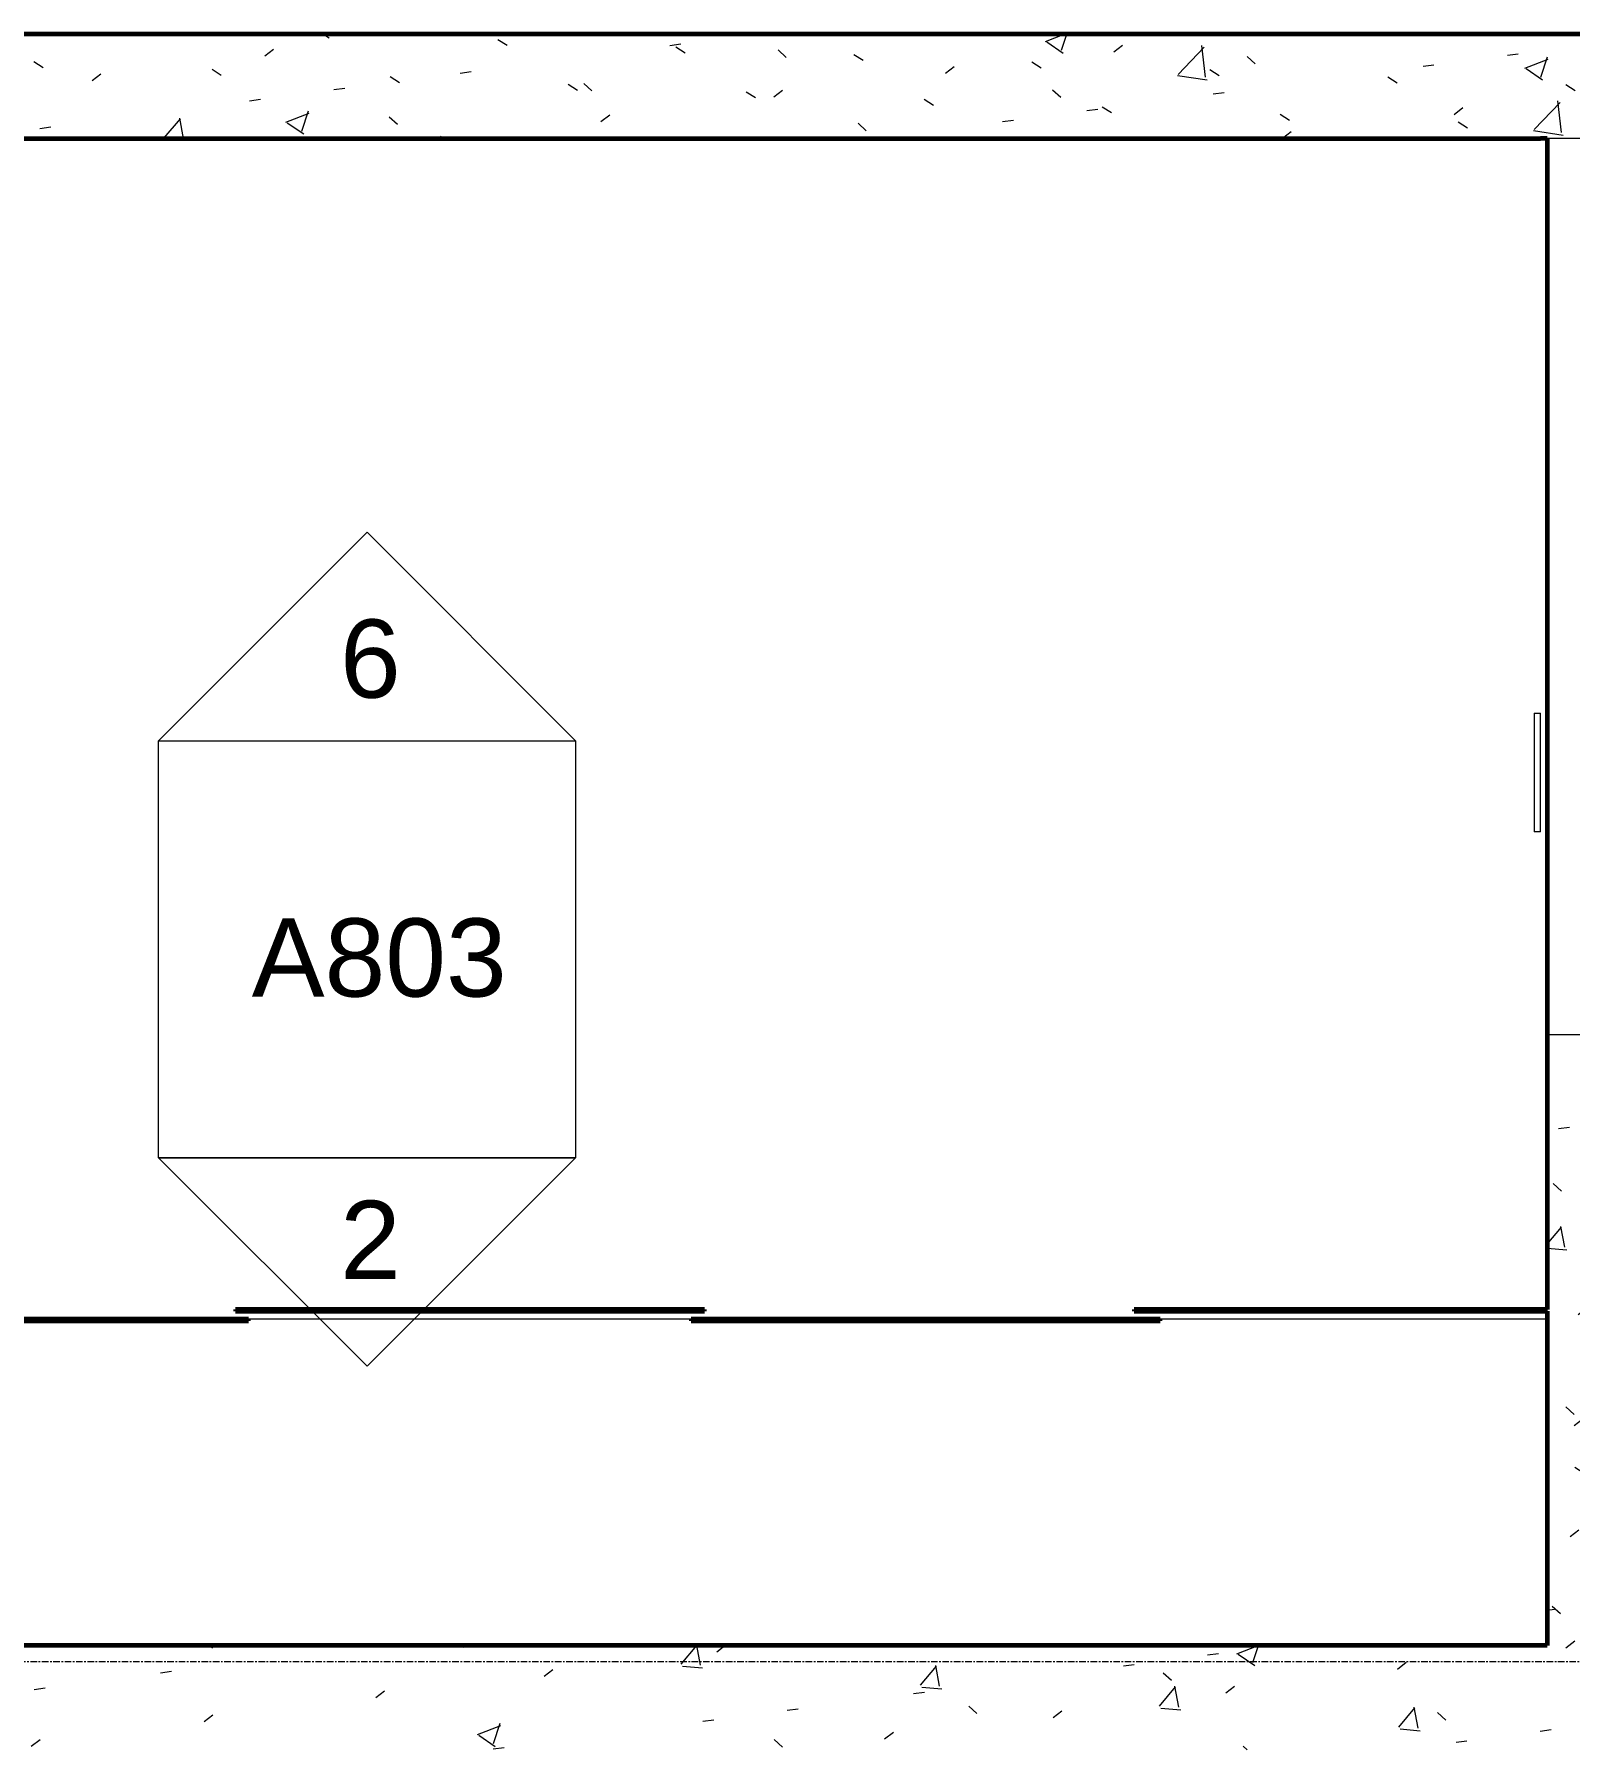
# Model space of a CAD drawing. Header units: inches. Extents: x -10318 to -7858, y -1627 to -453.
# Drawn here: x -8742 to -8624.1, y -810.4 to -679.3 of the extents above; entities that cross this region are included whole.
import ezdxf

# ---------------------------------------------------------------- set-up
doc = ezdxf.new("R2010")
doc.units = ezdxf.units.IN
doc.header["$MEASUREMENT"] = 0
doc.linetypes.add('Grid Line 1_2_', pattern=[0.875, 0.5, -0.125, 0.125, -0.125])
for name, color, linetype, lineweight in [('A-AVDV', 13, 'Continuous', 9), ('A-FLOR', 192, 'Continuous', 18), ('A-WALL', 113, 'Continuous', 18), ('A-WALL-PATT', 111, 'Continuous', 60), ('G-ANNO-SYMB', 111, 'Continuous', 9), ('S-FNDN', 32, 'Continuous', 18), ('S-GRID', 1, 'Continuous', 9)]:
    doc.layers.add(name, color=color, linetype=linetype, lineweight=lineweight)
doc.styles.add('Arial', font='arial.ttf', dxfattribs={"height": 6})
pattern_1 = [(50, (950.84, 0), (18.362056, -1.606828), [1.92, -21.12]), (355, (950.84, 0), (-3.552257, 19.255874), [1.536, -16.896]), (100.451, (952.37, -0.134), (14.81021, 17.649286), [1.632, -17.949]), (46.184, (950.84, 5.12), (27.32125, -4.237615), [2.88, -31.68]), (96.636, (953.117, 4.767), (23.927535, 24.93717), [2.448, -26.924]), (351.184, (950.84, 5.12), (23.927645, 24.93743), [2.304, -25.344]), (21, (953.4, 3.84), (15.28081, -10.307465), [1.92, -21.12]), (326, (953.4, 3.84), (6.22856, 18.563735), [1.536, -16.896]), (71.451, (954.673, 2.981), (21.509846, 8.25628), [1.632, -17.949]), (37.5, (950.8396, 0), (0.3110953, 8.5225365), [0.8448, -15.846, 0.8448, -16.307, -16.96]), (37.5, (950.8396, 0), (0.3110953, 8.5225365), [-33.843, 0.8448, -16.115]), (7.5, (950.84, 0), (6.7346365, 10.097431), [0.8448, -8.934, 0.8448, -15.462, -6.464]), (7.5, (950.84, 0), (6.7346365, 10.097431), [-26.086, 0.8448, -5.619]), (327.5, (945.1306, 0), (13.6661073, -0.5771864), [0.8448, -5.555, 0.8448, -19.123, -26.496]), (327.5, (945.1306, 0), (13.6661073, -0.5771864), [-26.368, 0.8448, -25.651]), (317.5, (942.57, 0), (14.929853, 2.562859), [0.8448, -7.475, 0.8448, -12.416, -18.816]), (317.5, (942.57, 0), (14.929853, 2.562859), [-21.581, 0.8448, -17.971])]

# ---------------------------------------------------------------- blocks, each defined once
blk = doc.blocks.new('Echo Hub - Google 10_ Nest-7145229-4-Lower')
at = {"layer": 'A-AVDV'}
for p, q in [((-4.59, 2.25), (-4.59, 2.75)), ((4.51, 2.75), (-4.59, 2.75)), ((4.51, 2.75), (4.51, 2.25)), ((-4.59, 2.25), (4.51, 2.25))]:
    blk.add_line(p, q, dxfattribs=at)
blk = doc.blocks.new('Elevation - Detail Number-151647-4-Lower')
at = {"layer": 'G-ANNO-SYMB'}
for p, q in [((-0.25, -0.25), (-0.25, 0.25)), ((-0.25, 0.25), (0.25, 0.25)), ((0.25, 0.25), (0.25, -0.25)), ((0.25, -0.25), (-0.25, -0.25))]:
    blk.add_line(p, q, dxfattribs=at)
blk = doc.blocks.new('Elevation - Detail Number-151370-4-Lower')
at = {"layer": 'G-ANNO-SYMB'}
for p, q in [((0, 0.25), (-0.25, 0)), ((0.25, 0), (0, 0.25)), ((-0.25, 0), (0.25, 0))]:
    blk.add_line(p, q, dxfattribs=at)

msp = doc.modelspace()

# ---------------------------------------------------------------- hatches: boundary and pattern name
at = {"layer": 'A-WALL-PATT', "lineweight": 9}
h = msp.add_hatch(dxfattribs=at)
h.set_pattern_fill('FP_16', color=256, style=0, pattern_type=2)
h.set_pattern_definition(pattern_1)
h.paths.add_polyline_path([(-8553.5104, -687.2982), (-8545.9166, -687.2982), (-8545.9166, -679.2982), (-8553.5104, -679.2982), (-8553.5104, -683.7132)])
h.paths.add_polyline_path([(-8586.0104, -687.2982), (-8586.0104, -679.2982), (-8889.43, -679.2982), (-8889.43, -687.2982), (-8586.086, -687.2982)])
h = msp.add_hatch(dxfattribs=at)
h.set_pattern_fill('FP_16', color=256, style=0, pattern_type=2)
h.set_pattern_definition(pattern_1)
h.paths.add_polyline_path([(-8555.2137, -764.0729), (-8549.9166, -764.0729), (-8549.9166, -756.0729), (-8555.2137, -756.0729), (-8555.2137, -760.5519)])
h.paths.add_polyline_path([(-8595.3072, -764.0729), (-8594.2137, -764.0729), (-8594.2137, -756.0729), (-8625.87, -756.0729), (-8625.87, -764.0729), (-8617.87, -764.0729)])
h = msp.add_hatch(dxfattribs=at)
h.set_pattern_fill('FP_16', color=256, style=0, pattern_type=2)
h.set_pattern_definition(pattern_1)
h.paths.add_polyline_path([(-8625.87, -802.9656), (-8617.87, -802.9656), (-8617.87, -764.0729), (-8625.87, -764.0729), (-8625.87, -777.2917)])
h = msp.add_hatch(dxfattribs=at)
h.set_pattern_fill('FP_16', color=256, style=0, pattern_type=2)
h.set_pattern_definition(pattern_1)
h.paths.add_polyline_path([(-8617.87, -810.9656), (-8617.87, -802.9656), (-8889.2455, -802.9656), (-8889.2455, -810.9656), (-8771.7832, -810.9656), (-8772.0163, -810.4656), (-8768.063, -810.4656), (-8768.063, -810.9656), (-8742.8465, -810.9656)])

# ---------------------------------------------------------------- linework, layer by layer
at = {"layer": 'A-FLOR'}
for p, q in [((-8691.5575, -777.9167), (-8725.5575, -777.9167)), ((-8625.87, -777.9167), (-8655.5575, -777.9167))]:
    msp.add_line(p, q, dxfattribs=at)
at = {"layer": 'A-WALL', "lineweight": 60}
for p, q in [((-8625.87, -687.2982), (-8626.37, -687.2982)), ((-8625.87, -687.2982), (-8625.87, -756.0729)), ((-8690.5575, -777.1667), (-8726.5575, -777.1667)), ((-8726.5575, -777.1667), (-8726.5575, -777.2917)), ((-8690.5575, -777.2917), (-8690.5575, -777.1667)), ((-8625.87, -777.1667), (-8657.5575, -777.1667)), ((-8657.5575, -777.1667), (-8657.5575, -777.2917)), ((-8725.5575, -777.9167), (-8761.5575, -777.9167)), ((-8761.5575, -778.0417), (-8725.5575, -778.0417)), ((-8726.5575, -777.2917), (-8690.5575, -777.2917)), ((-8725.5575, -778.0417), (-8725.5575, -777.9167)), ((-8655.5575, -777.9167), (-8691.5575, -777.9167)), ((-8691.5575, -777.9167), (-8691.5575, -778.0417)), ((-8691.5575, -778.0417), (-8655.5575, -778.0417)), ((-8657.5575, -777.2917), (-8625.87, -777.2917)), ((-8655.5575, -778.0417), (-8655.5575, -777.9167))]:
    msp.add_line(p, q, dxfattribs=at)
at = {"layer": 'A-WALL'}
for p, q in [((-8622.37, -687.2982), (-8625.87, -687.2982)), ((-8625.87, -756.0729), (-8622.37, -756.0729)), ((-8625.87, -777.2917), (-8625.87, -777.1667))]:
    msp.add_line(p, q, dxfattribs=at)
at = {"layer": 'S-FNDN', "lineweight": 60}
for p, q in [((-8586.0104, -679.2982), (-8889.43, -679.2982)), ((-8889.43, -687.2982), (-8626.37, -687.2982)), ((-8625.87, -756.0729), (-8625.87, -777.1667)), ((-8625.87, -777.2917), (-8625.87, -802.9656)), ((-8625.87, -802.9656), (-8889.2455, -802.9656))]:
    msp.add_line(p, q, dxfattribs=at)
at = {"layer": 'S-GRID', "linetype": 'Grid Line 1_2_'}
msp.add_line((-8844.6566, -804.2017), (-8203.907, -804.2017), dxfattribs=at)

# ---------------------------------------------------------------- block references
at = {"layer": 'A-AVDV', "rotation": 90}
msp.add_blockref('Echo Hub - Google 10_ Nest-7145229-4-Lower', (-8624.12, -735.9167), dxfattribs=at)
at = {"layer": 'G-ANNO-SYMB', "xscale": 63.99999999999997, "yscale": 63.99999999999997, "zscale": 63.99999999999997}
for name, p in [('Elevation - Detail Number-151370-4-Lower', (-8716.4503, -733.5295)), ('Elevation - Detail Number-151647-4-Lower', (-8716.4503, -749.5295))]:
    msp.add_blockref(name, p, dxfattribs=at)
at = {"layer": 'G-ANNO-SYMB', "extrusion": (0, 0, -1), "xscale": 63.99999999999997, "yscale": 63.99999999999997, "zscale": 63.99999999999997, "rotation": 180}
msp.add_blockref('Elevation - Detail Number-151370-4-Lower', (8716.4503, -765.5295), dxfattribs=at)

# ---------------------------------------------------------------- next in the draw order: texts
at = {"layer": 'G-ANNO-SYMB', "char_height": 6, "attachment_point": 1, "style": 'Arial', "bg_fill": 3, "box_fill_scale": 1.25, "bg_fill_color": 9, "bg_fill_true_color": 13158600, "bg_fill_transparency": 0}
for s, insert, width in [('4', (-8718.5238, -724.2212), 5.656), ('A803', (-8725.3002, -747.1608), 23.836), ('2', (-8718.5238, -768.8288), 5.656)]:
    msp.add_mtext(s, dxfattribs=dict(at, insert=insert, width=width))

# ---------------------------------------------------------------- next in the draw order: block references
at = {"layer": 'G-ANNO-SYMB', "xscale": 63.99999999999997, "yscale": 63.99999999999997, "zscale": 63.99999999999997}
for name, p in [('Elevation - Detail Number-151370-4-Lower', (-8716.4503, -733.5295)), ('Elevation - Detail Number-151647-4-Lower', (-8716.4503, -749.5295))]:
    msp.add_blockref(name, p, dxfattribs=at)

# ---------------------------------------------------------------- next in the draw order: texts
at = {"layer": 'G-ANNO-SYMB', "insert": (-8718.5238, -724.2212), "char_height": 6, "width": 5.656, "attachment_point": 1, "style": 'Arial', "bg_fill": 3, "box_fill_scale": 1.25, "bg_fill_color": 9, "bg_fill_true_color": 13158600, "bg_fill_transparency": 0}
msp.add_mtext('6', dxfattribs=at)

doc.saveas('drawing.dxf')
